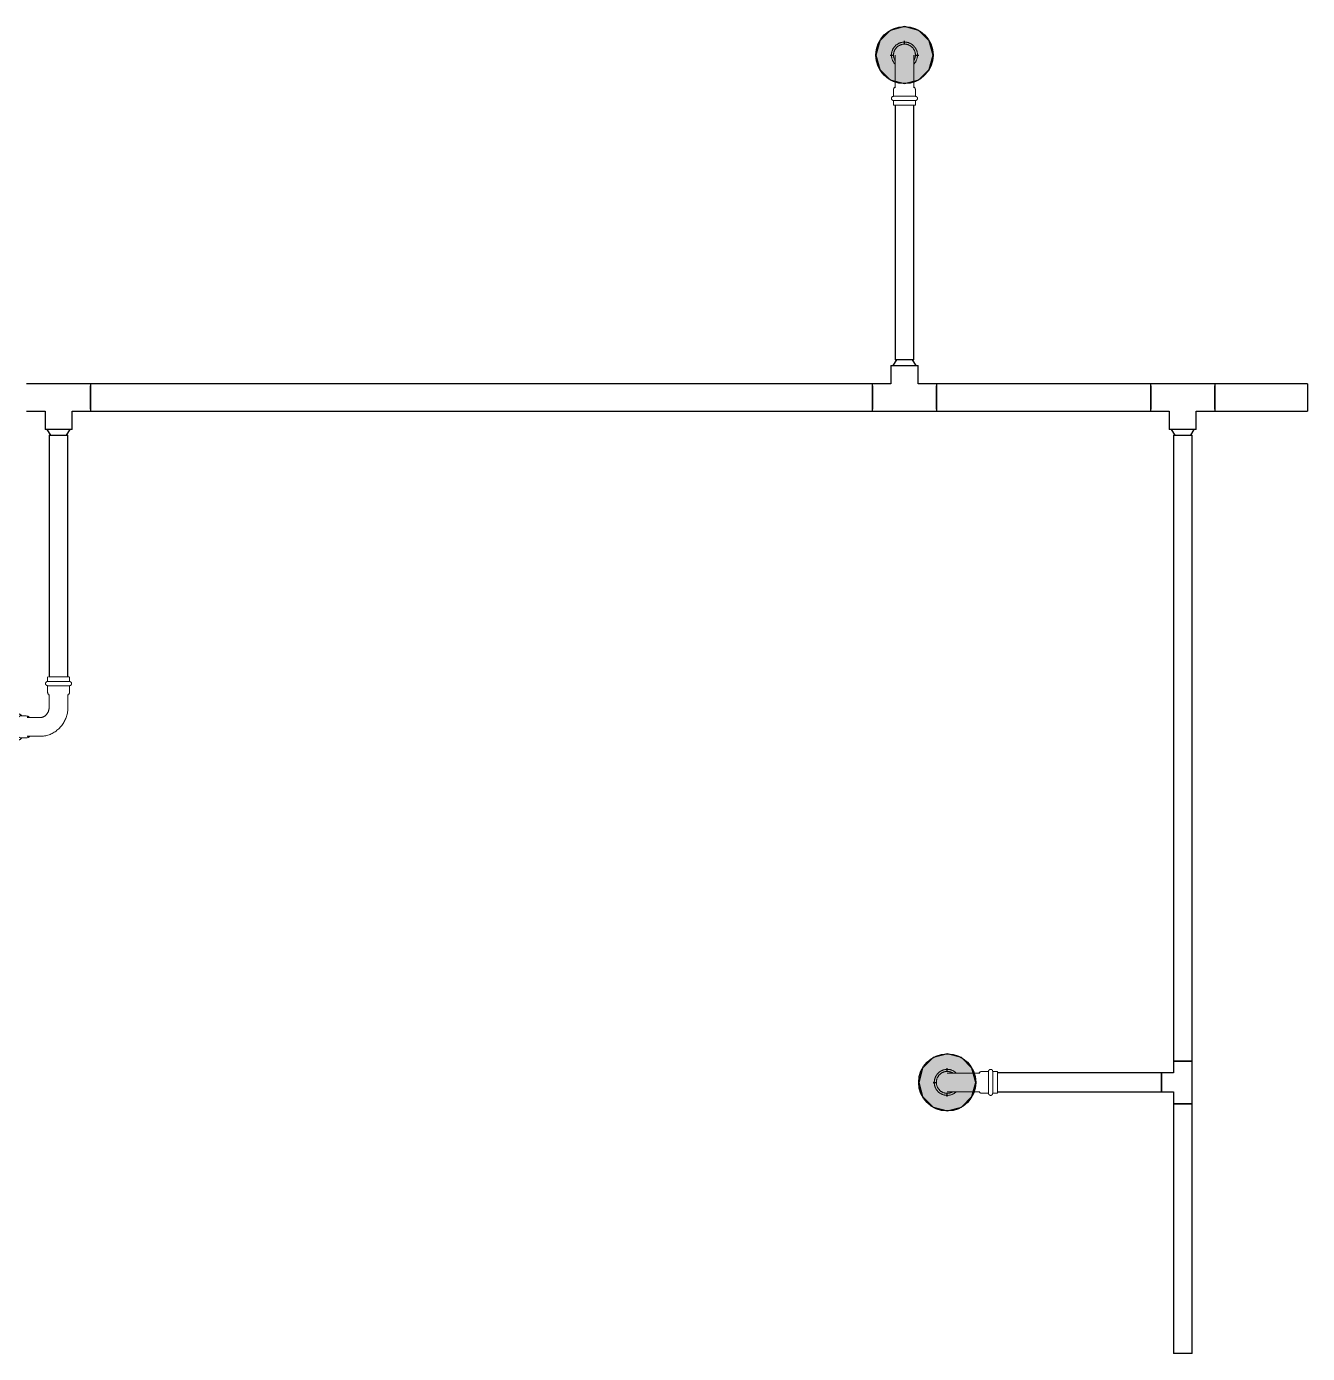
# Model space of a CAD drawing. Header units: inches. Extents: x -3327 to -1, y 8 to 1328.
# Drawn here: x -128.8 to -39, y 172.9 to 265.9 of the extents above; entities that cross this region are included whole.
import ezdxf

# ---------------------------------------------------------------- set-up
doc = ezdxf.new("R2010")
doc.units = ezdxf.units.IN
doc.header["$MEASUREMENT"] = 0
doc.layers.add('P-PIPE', color=3, linetype='Continuous', lineweight=9)
doc.layers.add('X - REF - FP', color=7, linetype='Continuous', true_color=0xb90000)

# ---------------------------------------------------------------- blocks, each defined once
blk = doc.blocks.new('Victaulic-VicPress316-Elbow 90-45deg Style P568_P571 - Standard-V2-SECOND LEVEL')
at = {"layer": 'P-PIPE'}
for p, q in [((-3203.704, 731.097), (-3203.704, 730.203)), ((-3202.389, 730.206), (-3202.389, 731.097)), ((-3203.813, 730.051), (-3203.813, 729.6)), ((-3203.046, 729.6), (-3203.813, 729.6)), ((-3203.813, 729.309), (-3203.813, 728.97)), ((-3203.046, 729.309), (-3203.813, 729.309)), ((-3202.28, 729.6), (-3203.046, 729.6)), ((-3202.28, 729.309), (-3203.046, 729.309)), ((-3202.28, 729.6), (-3202.28, 730.051)), ((-3202.28, 728.97), (-3202.28, 729.309)), ((-3203.813, 728.97), (-3203.046, 728.97)), ((-3203.046, 728.97), (-3202.28, 728.97))]:
    blk.add_line(p, q, dxfattribs=at)
at = {"layer": 'P-PIPE', "flags": 128}
for points in [[(-3203.046, 733.402), (-3203.083, 733.401), (-3203.119, 733.399), (-3203.155, 733.395), (-3203.191, 733.39), (-3203.227, 733.384), (-3203.263, 733.376), (-3203.298, 733.366), (-3203.333, 733.356), (-3203.367, 733.344), (-3203.401, 733.33), (-3203.434, 733.315), (-3203.467, 733.299), (-3203.499, 733.281), (-3203.53, 733.263), (-3203.561, 733.243), (-3203.591, 733.222), (-3203.619, 733.199), (-3203.647, 733.176), (-3203.674, 733.151), (-3203.7, 733.125), (-3203.725, 733.099), (-3203.749, 733.071), (-3203.772, 733.043), (-3203.793, 733.013), (-3203.813, 732.983), (-3203.833, 732.952), (-3203.85, 732.92), (-3203.867, 732.887), (-3203.882, 732.854), (-3203.896, 732.82), (-3203.909, 732.786), (-3203.92, 732.751), (-3203.93, 732.716), (-3203.938, 732.681), (-3203.945, 732.645), (-3203.95, 732.609), (-3203.954, 732.573), (-3203.957, 732.536), (-3203.958, 732.5), (-3203.958, 732.463), (-3203.956, 732.427), (-3203.953, 732.391), (-3203.948, 732.354), (-3203.942, 732.318), (-3203.934, 732.283), (-3203.925, 732.247), (-3203.915, 732.212), (-3203.903, 732.178), (-3203.89, 732.144), (-3203.875, 732.11), (-3203.859, 732.078), (-3203.842, 732.045), (-3203.824, 732.014), (-3203.804, 731.983), (-3203.783, 731.953), (-3203.761, 731.924), (-3203.738, 731.896), (-3203.714, 731.869)], [(-3203.046, 733.257), (-3203.077, 733.256), (-3203.107, 733.254), (-3203.138, 733.251), (-3203.168, 733.247), (-3203.198, 733.241), (-3203.228, 733.235), (-3203.258, 733.227), (-3203.287, 733.218), (-3203.316, 733.207), (-3203.345, 733.196), (-3203.373, 733.183), (-3203.4, 733.17), (-3203.427, 733.155), (-3203.453, 733.139), (-3203.479, 733.123), (-3203.504, 733.105), (-3203.528, 733.086), (-3203.551, 733.066), (-3203.574, 733.046), (-3203.596, 733.024), (-3203.617, 733.002), (-3203.637, 732.978), (-3203.656, 732.954), (-3203.674, 732.93), (-3203.691, 732.904), (-3203.707, 732.878), (-3203.722, 732.851), (-3203.736, 732.824), (-3203.749, 732.796), (-3203.76, 732.768), (-3203.771, 732.739), (-3203.78, 732.71), (-3203.789, 732.68), (-3203.796, 732.65), (-3203.801, 732.62), (-3203.806, 732.59), (-3203.809, 732.559), (-3203.812, 732.529), (-3203.812, 732.498), (-3203.812, 732.468), (-3203.811, 732.437), (-3203.808, 732.406), (-3203.804, 732.376), (-3203.799, 732.346), (-3203.792, 732.316), (-3203.785, 732.286), (-3203.776, 732.257), (-3203.766, 732.228), (-3203.755, 732.199), (-3203.743, 732.171), (-3203.73, 732.143), (-3203.715, 732.116), (-3203.704, 732.096)], [(-3202.389, 731.858), (-3202.367, 731.881), (-3202.343, 731.909), (-3202.32, 731.937), (-3202.299, 731.967), (-3202.279, 731.997), (-3202.26, 732.028), (-3202.242, 732.06), (-3202.225, 732.093), (-3202.21, 732.126), (-3202.196, 732.16), (-3202.183, 732.194), (-3202.172, 732.229), (-3202.163, 732.264), (-3202.154, 732.299), (-3202.147, 732.335), (-3202.142, 732.371), (-3202.138, 732.407), (-3202.135, 732.444), (-3202.134, 732.48), (-3202.134, 732.517), (-3202.136, 732.553), (-3202.139, 732.589), (-3202.144, 732.626), (-3202.15, 732.662), (-3202.158, 732.697), (-3202.167, 732.733), (-3202.177, 732.768), (-3202.189, 732.802), (-3202.202, 732.836), (-3202.217, 732.87), (-3202.233, 732.902), (-3202.25, 732.935), (-3202.268, 732.966), (-3202.288, 732.997), (-3202.309, 733.027), (-3202.331, 733.056), (-3202.354, 733.084), (-3202.378, 733.111), (-3202.404, 733.137), (-3202.43, 733.163), (-3202.457, 733.187), (-3202.486, 733.21), (-3202.515, 733.231), (-3202.545, 733.252), (-3202.576, 733.271), (-3202.608, 733.29), (-3202.64, 733.307), (-3202.673, 733.322), (-3202.706, 733.336), (-3202.741, 733.349), (-3202.775, 733.361), (-3202.81, 733.371), (-3202.846, 733.38), (-3202.881, 733.387), (-3202.917, 733.393), (-3202.954, 733.397), (-3202.99, 733.4), (-3203.026, 733.402), (-3203.046, 733.402)], [(-3202.385, 732.102), (-3202.37, 732.129), (-3202.356, 732.156), (-3202.343, 732.184), (-3202.332, 732.212), (-3202.321, 732.241), (-3202.312, 732.27), (-3202.304, 732.3), (-3202.297, 732.33), (-3202.291, 732.36), (-3202.286, 732.39), (-3202.283, 732.421), (-3202.281, 732.451), (-3202.28, 732.482), (-3202.28, 732.512), (-3202.281, 732.543), (-3202.284, 732.574), (-3202.288, 732.604), (-3202.293, 732.634), (-3202.3, 732.664), (-3202.307, 732.694), (-3202.316, 732.723), (-3202.326, 732.752), (-3202.337, 732.781), (-3202.349, 732.809), (-3202.362, 732.837), (-3202.377, 732.864), (-3202.392, 732.89), (-3202.409, 732.916), (-3202.426, 732.941), (-3202.445, 732.966), (-3202.464, 732.989), (-3202.485, 733.012), (-3202.506, 733.034), (-3202.528, 733.055), (-3202.551, 733.075), (-3202.575, 733.095), (-3202.6, 733.113), (-3202.625, 733.13), (-3202.651, 733.147), (-3202.677, 733.162), (-3202.705, 733.176), (-3202.732, 733.189), (-3202.761, 733.201), (-3202.789, 733.212), (-3202.818, 733.222), (-3202.848, 733.23), (-3202.878, 733.238), (-3202.908, 733.244), (-3202.938, 733.249), (-3202.968, 733.253), (-3202.999, 733.255), (-3203.029, 733.256), (-3203.046, 733.257)], [(-3203.704, 732.49), (-3203.704, 732.489), (-3203.704, 732.486), (-3203.704, 732.48), (-3203.704, 732.472), (-3203.704, 732.462), (-3203.704, 732.45), (-3203.704, 732.436), (-3203.704, 732.419), (-3203.704, 732.401), (-3203.704, 732.38), (-3203.704, 732.357), (-3203.704, 732.333), (-3203.704, 732.306), (-3203.704, 732.277), (-3203.704, 732.247), (-3203.704, 732.214), (-3203.704, 732.18), (-3203.704, 732.144), (-3203.704, 732.107), (-3203.704, 732.068), (-3203.704, 732.027), (-3203.704, 731.985), (-3203.704, 731.941), (-3203.704, 731.896), (-3203.704, 731.85), (-3203.704, 731.802), (-3203.704, 731.754), (-3203.704, 731.704), (-3203.704, 731.653), (-3203.704, 731.602), (-3203.704, 731.549), (-3203.704, 731.496), (-3203.704, 731.443), (-3203.704, 731.388), (-3203.704, 731.334), (-3203.704, 731.279), (-3203.704, 731.223), (-3203.704, 731.168), (-3203.704, 731.112), (-3203.704, 731.097)], [(-3202.389, 731.097), (-3202.389, 731.153), (-3202.389, 731.208), (-3202.389, 731.264), (-3202.389, 731.319), (-3202.389, 731.374), (-3202.389, 731.428), (-3202.389, 731.482), (-3202.389, 731.535), (-3202.389, 731.588), (-3202.389, 731.639), (-3202.389, 731.69), (-3202.389, 731.74), (-3202.389, 731.789), (-3202.389, 731.837), (-3202.389, 731.884), (-3202.389, 731.929), (-3202.389, 731.973), (-3202.389, 732.016), (-3202.389, 732.057), (-3202.389, 732.096), (-3202.389, 732.134), (-3202.389, 732.171), (-3202.389, 732.205), (-3202.389, 732.238), (-3202.389, 732.269), (-3202.389, 732.298), (-3202.389, 732.326), (-3202.389, 732.351), (-3202.389, 732.374), (-3202.389, 732.395), (-3202.389, 732.414), (-3202.389, 732.432), (-3202.389, 732.446), (-3202.389, 732.459), (-3202.389, 732.47), (-3202.389, 732.478), (-3202.389, 732.484), (-3202.389, 732.488), (-3202.389, 732.49), (-3202.389, 732.49)], [(-3203.813, 730.051), (-3203.812, 730.062), (-3203.812, 730.073), (-3203.811, 730.084), (-3203.809, 730.094), (-3203.807, 730.105), (-3203.805, 730.116), (-3203.802, 730.126), (-3203.799, 730.137), (-3203.795, 730.147), (-3203.791, 730.157), (-3203.787, 730.167), (-3203.782, 730.177), (-3203.777, 730.186), (-3203.771, 730.196), (-3203.765, 730.205), (-3203.759, 730.214), (-3203.752, 730.222), (-3203.745, 730.231), (-3203.738, 730.239), (-3203.73, 730.246), (-3203.722, 730.254), (-3203.714, 730.261), (-3203.705, 730.268), (-3203.704, 730.269)], [(-3202.389, 730.269), (-3202.38, 730.262), (-3202.372, 730.255), (-3202.364, 730.248), (-3202.356, 730.24), (-3202.348, 730.232), (-3202.341, 730.224), (-3202.335, 730.215), (-3202.328, 730.207), (-3202.322, 730.197), (-3202.317, 730.188), (-3202.311, 730.179), (-3202.306, 730.169), (-3202.302, 730.159), (-3202.298, 730.149), (-3202.294, 730.139), (-3202.291, 730.128), (-3202.288, 730.118), (-3202.285, 730.107), (-3202.283, 730.096), (-3202.282, 730.086), (-3202.281, 730.075), (-3202.28, 730.064), (-3202.28, 730.053), (-3202.28, 730.051)], [(-3203.813, 729.309), (-3203.818, 729.309), (-3203.824, 729.309), (-3203.83, 729.31), (-3203.836, 729.31), (-3203.841, 729.311), (-3203.847, 729.313), (-3203.853, 729.314), (-3203.858, 729.316), (-3203.864, 729.318), (-3203.869, 729.32), (-3203.875, 729.322), (-3203.88, 729.325), (-3203.885, 729.328), (-3203.89, 729.331), (-3203.895, 729.334), (-3203.899, 729.337), (-3203.904, 729.341), (-3203.908, 729.345), (-3203.913, 729.349), (-3203.917, 729.353), (-3203.921, 729.357), (-3203.925, 729.361), (-3203.928, 729.366), (-3203.932, 729.371), (-3203.935, 729.375), (-3203.938, 729.38), (-3203.941, 729.385), (-3203.944, 729.391), (-3203.946, 729.396), (-3203.948, 729.401), (-3203.95, 729.407), (-3203.952, 729.412), (-3203.953, 729.418), (-3203.955, 729.424), (-3203.956, 729.429), (-3203.957, 729.435), (-3203.957, 729.441), (-3203.958, 729.447), (-3203.958, 729.452), (-3203.958, 729.458), (-3203.958, 729.464), (-3203.957, 729.47), (-3203.956, 729.476), (-3203.955, 729.481), (-3203.954, 729.487), (-3203.953, 729.493), (-3203.951, 729.498), (-3203.949, 729.504), (-3203.947, 729.509), (-3203.945, 729.515), (-3203.942, 729.52), (-3203.94, 729.525), (-3203.937, 729.53), (-3203.934, 729.535), (-3203.93, 729.54), (-3203.927, 729.544), (-3203.923, 729.549), (-3203.919, 729.553), (-3203.915, 729.557), (-3203.911, 729.561), (-3203.906, 729.565), (-3203.902, 729.569), (-3203.897, 729.572), (-3203.892, 729.576), (-3203.888, 729.579), (-3203.882, 729.582), (-3203.877, 729.584), (-3203.872, 729.587), (-3203.867, 729.589), (-3203.861, 729.591), (-3203.856, 729.593), (-3203.85, 729.595), (-3203.845, 729.596), (-3203.839, 729.597), (-3203.833, 729.598), (-3203.827, 729.599), (-3203.821, 729.599), (-3203.816, 729.599), (-3203.813, 729.6)], [(-3203.046, 729.6), (-3203.077, 729.6), (-3203.107, 729.6), (-3203.138, 729.6), (-3203.168, 729.6), (-3203.198, 729.6), (-3203.228, 729.6), (-3203.258, 729.6), (-3203.287, 729.6), (-3203.316, 729.6), (-3203.345, 729.6), (-3203.373, 729.6), (-3203.4, 729.6), (-3203.427, 729.6), (-3203.453, 729.6), (-3203.479, 729.6), (-3203.504, 729.6), (-3203.528, 729.6), (-3203.551, 729.6), (-3203.574, 729.6), (-3203.596, 729.6), (-3203.617, 729.6), (-3203.637, 729.6), (-3203.656, 729.6), (-3203.674, 729.6), (-3203.691, 729.6), (-3203.707, 729.6), (-3203.722, 729.6), (-3203.736, 729.6), (-3203.749, 729.6), (-3203.76, 729.6), (-3203.771, 729.6), (-3203.78, 729.6), (-3203.789, 729.6), (-3203.796, 729.6), (-3203.801, 729.6), (-3203.806, 729.6), (-3203.809, 729.6), (-3203.812, 729.6), (-3203.812, 729.6), (-3203.813, 729.6)], [(-3203.813, 729.6), (-3203.812, 729.6), (-3203.81, 729.6), (-3203.807, 729.6), (-3203.803, 729.6), (-3203.797, 729.6), (-3203.791, 729.6), (-3203.783, 729.6), (-3203.774, 729.6)], [(-3203.771, 729.309), (-3203.78, 729.309), (-3203.789, 729.309), (-3203.796, 729.309), (-3203.801, 729.309), (-3203.806, 729.309), (-3203.809, 729.309), (-3203.812, 729.309), (-3203.812, 729.309), (-3203.813, 729.309)], [(-3203.813, 729.309), (-3203.812, 729.309), (-3203.81, 729.309), (-3203.807, 729.309), (-3203.803, 729.309), (-3203.797, 729.309), (-3203.791, 729.309), (-3203.783, 729.309), (-3203.774, 729.309), (-3203.763, 729.309), (-3203.752, 729.309), (-3203.74, 729.309), (-3203.726, 729.309), (-3203.711, 729.309), (-3203.695, 729.309), (-3203.679, 729.309), (-3203.661, 729.309), (-3203.642, 729.309), (-3203.622, 729.309), (-3203.602, 729.309), (-3203.58, 729.309), (-3203.558, 729.309), (-3203.534, 729.309), (-3203.51, 729.309), (-3203.486, 729.309), (-3203.46, 729.309), (-3203.434, 729.309), (-3203.407, 729.309), (-3203.38, 729.309), (-3203.352, 729.309), (-3203.324, 729.309), (-3203.295, 729.309), (-3203.266, 729.309), (-3203.236, 729.309), (-3203.206, 729.309), (-3203.176, 729.309), (-3203.146, 729.309), (-3203.116, 729.309), (-3203.085, 729.309), (-3203.054, 729.309), (-3203.046, 729.309)], [(-3202.28, 729.6), (-3202.28, 729.6), (-3202.282, 729.6), (-3202.285, 729.6), (-3202.289, 729.6), (-3202.295, 729.6), (-3202.302, 729.6), (-3202.309, 729.6), (-3202.318, 729.6), (-3202.329, 729.6), (-3202.34, 729.6), (-3202.353, 729.6), (-3202.366, 729.6), (-3202.381, 729.6), (-3202.397, 729.6), (-3202.413, 729.6), (-3202.431, 729.6), (-3202.45, 729.6), (-3202.47, 729.6), (-3202.49, 729.6), (-3202.512, 729.6), (-3202.534, 729.6), (-3202.558, 729.6), (-3202.582, 729.6), (-3202.606, 729.6), (-3202.632, 729.6), (-3202.658, 729.6), (-3202.685, 729.6), (-3202.712, 729.6), (-3202.74, 729.6), (-3202.768, 729.6), (-3202.797, 729.6), (-3202.826, 729.6), (-3202.856, 729.6), (-3202.886, 729.6), (-3202.916, 729.6), (-3202.946, 729.6), (-3202.977, 729.6), (-3203.007, 729.6), (-3203.038, 729.6), (-3203.046, 729.6)], [(-3203.046, 729.309), (-3203.015, 729.309), (-3202.985, 729.309), (-3202.954, 729.309), (-3202.924, 729.309), (-3202.894, 729.309), (-3202.864, 729.309), (-3202.834, 729.309), (-3202.805, 729.309), (-3202.776, 729.309), (-3202.748, 729.309), (-3202.72, 729.309), (-3202.692, 729.309), (-3202.665, 729.309), (-3202.639, 729.309), (-3202.613, 729.309), (-3202.588, 729.309), (-3202.564, 729.309), (-3202.541, 729.309), (-3202.518, 729.309), (-3202.496, 729.309), (-3202.475, 729.309), (-3202.455, 729.309), (-3202.436, 729.309), (-3202.418, 729.309), (-3202.401, 729.309), (-3202.385, 729.309), (-3202.37, 729.309), (-3202.356, 729.309), (-3202.343, 729.309), (-3202.332, 729.309), (-3202.321, 729.309), (-3202.312, 729.309), (-3202.304, 729.309), (-3202.297, 729.309), (-3202.291, 729.309), (-3202.286, 729.309), (-3202.283, 729.309), (-3202.281, 729.309), (-3202.28, 729.309), (-3202.28, 729.309)], [(-3202.321, 729.6), (-3202.312, 729.6), (-3202.304, 729.6), (-3202.297, 729.6), (-3202.291, 729.6), (-3202.286, 729.6), (-3202.283, 729.6), (-3202.281, 729.6), (-3202.28, 729.6), (-3202.28, 729.6)], [(-3202.28, 729.309), (-3202.28, 729.309), (-3202.282, 729.309), (-3202.285, 729.309), (-3202.289, 729.309), (-3202.295, 729.309), (-3202.302, 729.309), (-3202.309, 729.309), (-3202.318, 729.309)], [(-3202.28, 729.6), (-3202.274, 729.599), (-3202.268, 729.599), (-3202.262, 729.598), (-3202.256, 729.598), (-3202.251, 729.597), (-3202.245, 729.595), (-3202.239, 729.594), (-3202.234, 729.592), (-3202.228, 729.59), (-3202.223, 729.588), (-3202.218, 729.586), (-3202.212, 729.583), (-3202.207, 729.58), (-3202.202, 729.577), (-3202.197, 729.574), (-3202.193, 729.571), (-3202.188, 729.567), (-3202.184, 729.563), (-3202.179, 729.559), (-3202.175, 729.555), (-3202.171, 729.551), (-3202.167, 729.547), (-3202.164, 729.542), (-3202.16, 729.537), (-3202.157, 729.533), (-3202.154, 729.528), (-3202.151, 729.523), (-3202.149, 729.517), (-3202.146, 729.512), (-3202.144, 729.507), (-3202.142, 729.501), (-3202.14, 729.496), (-3202.139, 729.49), (-3202.137, 729.484), (-3202.136, 729.479), (-3202.135, 729.473), (-3202.135, 729.467), (-3202.134, 729.461), (-3202.134, 729.456), (-3202.134, 729.45), (-3202.134, 729.444), (-3202.135, 729.438), (-3202.136, 729.432), (-3202.137, 729.427), (-3202.138, 729.421), (-3202.139, 729.415), (-3202.141, 729.41), (-3202.143, 729.404), (-3202.145, 729.399), (-3202.147, 729.393), (-3202.15, 729.388), (-3202.152, 729.383), (-3202.155, 729.378), (-3202.159, 729.373), (-3202.162, 729.368), (-3202.165, 729.364), (-3202.169, 729.359), (-3202.173, 729.355), (-3202.177, 729.351), (-3202.181, 729.347), (-3202.186, 729.343), (-3202.19, 729.339), (-3202.195, 729.336), (-3202.2, 729.332), (-3202.205, 729.329), (-3202.21, 729.326), (-3202.215, 729.324), (-3202.22, 729.321), (-3202.225, 729.319), (-3202.231, 729.317), (-3202.236, 729.315), (-3202.242, 729.313), (-3202.248, 729.312), (-3202.253, 729.311), (-3202.259, 729.31), (-3202.265, 729.309), (-3202.271, 729.309), (-3202.276, 729.309), (-3202.28, 729.309)]]:
    blk.add_lwpolyline(points, dxfattribs=at)
blk = doc.blocks.new('Victaulic-VicPress316-Elbow 90-45deg Style P568_P571 - Standard-V35-SECOND LEVEL')
at = {"layer": 'P-PIPE'}
for p, q in [((-127.287, 220.362), (-127.287, 220.023)), ((-127.287, 219.732), (-127.287, 219.281)), ((-125.807, 220.362), (-127.234, 220.362)), ((-127.234, 220.023), (-125.807, 220.023)), ((-127.232, 219.732), (-127.234, 219.732)), ((-127.234, 219.732), (-125.807, 219.732)), ((-125.799, 220.362), (-125.807, 220.362)), ((-125.807, 220.023), (-125.799, 220.023)), ((-125.807, 219.732), (-125.799, 219.732)), ((-125.754, 220.023), (-125.754, 220.362)), ((-125.754, 219.281), (-125.754, 219.732)), ((-127.178, 219.112), (-127.178, 218.235)), ((-125.863, 218.235), (-125.863, 219.121)), ((-129.584, 217.608), (-129.796, 217.608)), ((-128.79, 217.608), (-129.21, 217.608)), ((-127.817, 217.499), (-128.688, 217.499)), ((-129.796, 216.075), (-129.567, 216.075)), ((-129.21, 216.075), (-128.79, 216.075)), ((-128.688, 216.184), (-127.817, 216.184))]:
    blk.add_line(p, q, dxfattribs=at)
at = {"layer": 'P-PIPE', "flags": 128}
for points in [[(-127.287, 219.732), (-127.293, 219.732), (-127.299, 219.733), (-127.304, 219.733), (-127.31, 219.734), (-127.316, 219.735), (-127.322, 219.736), (-127.327, 219.738), (-127.333, 219.739), (-127.338, 219.741), (-127.344, 219.744), (-127.349, 219.746), (-127.354, 219.749), (-127.359, 219.751), (-127.364, 219.754), (-127.369, 219.758), (-127.374, 219.761), (-127.379, 219.764), (-127.383, 219.768), (-127.387, 219.772), (-127.391, 219.776), (-127.395, 219.78), (-127.399, 219.785), (-127.403, 219.789), (-127.406, 219.794), (-127.409, 219.799), (-127.413, 219.804), (-127.415, 219.809), (-127.418, 219.814), (-127.42, 219.819), (-127.423, 219.825), (-127.425, 219.83), (-127.426, 219.836), (-127.428, 219.841), (-127.429, 219.847), (-127.43, 219.853), (-127.431, 219.859), (-127.432, 219.864), (-127.432, 219.87), (-127.433, 219.876), (-127.432, 219.882), (-127.432, 219.888), (-127.432, 219.893), (-127.431, 219.899), (-127.43, 219.905), (-127.429, 219.911), (-127.427, 219.916), (-127.426, 219.922), (-127.424, 219.927), (-127.422, 219.933), (-127.419, 219.938), (-127.417, 219.943), (-127.414, 219.949), (-127.411, 219.954), (-127.408, 219.958), (-127.405, 219.963), (-127.401, 219.968), (-127.397, 219.972), (-127.394, 219.977), (-127.39, 219.981), (-127.385, 219.985), (-127.381, 219.989), (-127.376, 219.992), (-127.372, 219.996), (-127.367, 219.999), (-127.362, 220.002), (-127.357, 220.005), (-127.352, 220.008), (-127.347, 220.01), (-127.341, 220.013), (-127.336, 220.015), (-127.33, 220.017), (-127.325, 220.018), (-127.319, 220.02), (-127.313, 220.021), (-127.308, 220.022), (-127.302, 220.022), (-127.296, 220.023), (-127.29, 220.023), (-127.287, 220.023)], [(-125.807, 220.023), (-125.819, 220.023), (-125.832, 220.023), (-125.846, 220.023), (-125.861, 220.023), (-125.877, 220.023), (-125.895, 220.023), (-125.913, 220.023), (-125.932, 220.023), (-125.952, 220.023), (-125.973, 220.023), (-125.995, 220.023), (-126.018, 220.023), (-126.041, 220.023), (-126.065, 220.023), (-126.091, 220.023), (-126.116, 220.023), (-126.143, 220.023), (-126.17, 220.023), (-126.197, 220.023), (-126.225, 220.023), (-126.254, 220.023), (-126.283, 220.023), (-126.312, 220.023), (-126.342, 220.023), (-126.372, 220.023), (-126.402, 220.023), (-126.432, 220.023), (-126.463, 220.023), (-126.493, 220.023), (-126.524, 220.023), (-126.555, 220.023), (-126.585, 220.023), (-126.616, 220.023), (-126.646, 220.023), (-126.676, 220.023), (-126.706, 220.023), (-126.736, 220.023), (-126.765, 220.023), (-126.794, 220.023), (-126.822, 220.023), (-126.85, 220.023), (-126.877, 220.023), (-126.904, 220.023), (-126.931, 220.023), (-126.956, 220.023), (-126.981, 220.023), (-127.005, 220.023), (-127.028, 220.023), (-127.051, 220.023), (-127.073, 220.023), (-127.094, 220.023), (-127.113, 220.023), (-127.132, 220.023), (-127.15, 220.023), (-127.167, 220.023), (-127.183, 220.023), (-127.198, 220.023), (-127.212, 220.023), (-127.225, 220.023), (-127.236, 220.023), (-127.247, 220.023), (-127.256, 220.023), (-127.264, 220.023), (-127.271, 220.023), (-127.276, 220.023), (-127.281, 220.023), (-127.284, 220.023), (-127.286, 220.023), (-127.287, 220.023)], [(-127.287, 220.023), (-127.286, 220.023), (-127.285, 220.023), (-127.282, 220.023), (-127.277, 220.023), (-127.272, 220.023), (-127.265, 220.023), (-127.257, 220.023), (-127.248, 220.023), (-127.238, 220.023), (-127.234, 220.023)], [(-127.234, 219.732), (-127.244, 219.732), (-127.254, 219.732), (-127.262, 219.732), (-127.269, 219.732), (-127.275, 219.732), (-127.28, 219.732), (-127.284, 219.732), (-127.286, 219.732), (-127.287, 219.732), (-127.287, 219.732)], [(-127.287, 219.732), (-127.286, 219.732), (-127.285, 219.732), (-127.282, 219.732), (-127.277, 219.732), (-127.272, 219.732), (-127.265, 219.732), (-127.257, 219.732), (-127.248, 219.732), (-127.238, 219.732), (-127.227, 219.732), (-127.214, 219.732), (-127.2, 219.732), (-127.186, 219.732), (-127.17, 219.732), (-127.153, 219.732), (-127.135, 219.732), (-127.117, 219.732), (-127.097, 219.732), (-127.076, 219.732), (-127.055, 219.732), (-127.032, 219.732), (-127.009, 219.732), (-126.985, 219.732), (-126.96, 219.732), (-126.935, 219.732), (-126.909, 219.732), (-126.882, 219.732), (-126.854, 219.732), (-126.827, 219.732), (-126.798, 219.732), (-126.77, 219.732), (-126.74, 219.732), (-126.711, 219.732), (-126.681, 219.732), (-126.651, 219.732), (-126.621, 219.732), (-126.59, 219.732), (-126.559, 219.732), (-126.529, 219.732), (-126.498, 219.732), (-126.468, 219.732), (-126.437, 219.732), (-126.407, 219.732), (-126.376, 219.732), (-126.346, 219.732), (-126.317, 219.732), (-126.287, 219.732), (-126.258, 219.732), (-126.23, 219.732), (-126.202, 219.732), (-126.174, 219.732), (-126.147, 219.732), (-126.12, 219.732), (-126.095, 219.732), (-126.069, 219.732), (-126.045, 219.732), (-126.021, 219.732), (-125.999, 219.732), (-125.976, 219.732), (-125.955, 219.732), (-125.935, 219.732), (-125.916, 219.732), (-125.897, 219.732), (-125.88, 219.732), (-125.864, 219.732), (-125.848, 219.732), (-125.834, 219.732), (-125.821, 219.732), (-125.809, 219.732), (-125.807, 219.732)], [(-125.754, 220.023), (-125.755, 220.023), (-125.757, 220.023), (-125.76, 220.023), (-125.764, 220.023), (-125.769, 220.023), (-125.776, 220.023), (-125.784, 220.023), (-125.793, 220.023), (-125.803, 220.023), (-125.807, 220.023)], [(-125.807, 219.732), (-125.797, 219.732), (-125.787, 219.732), (-125.779, 219.732), (-125.772, 219.732), (-125.766, 219.732), (-125.761, 219.732), (-125.758, 219.732), (-125.755, 219.732), (-125.754, 219.732), (-125.754, 219.732)], [(-125.805, 220.023), (-125.795, 220.023), (-125.785, 220.023), (-125.777, 220.023), (-125.77, 220.023), (-125.765, 220.023), (-125.76, 220.023), (-125.757, 220.023), (-125.755, 220.023), (-125.754, 220.023)], [(-125.754, 219.732), (-125.755, 219.732), (-125.757, 219.732), (-125.76, 219.732), (-125.764, 219.732), (-125.769, 219.732), (-125.776, 219.732), (-125.784, 219.732), (-125.793, 219.732), (-125.803, 219.732)], [(-125.754, 220.023), (-125.748, 220.023), (-125.742, 220.023), (-125.737, 220.022), (-125.731, 220.021), (-125.725, 220.02), (-125.719, 220.019), (-125.714, 220.017), (-125.708, 220.016), (-125.703, 220.014), (-125.697, 220.012), (-125.692, 220.009), (-125.687, 220.007), (-125.682, 220.004), (-125.677, 220.001), (-125.672, 219.998), (-125.667, 219.994), (-125.663, 219.991), (-125.658, 219.987), (-125.654, 219.983), (-125.65, 219.979), (-125.646, 219.975), (-125.642, 219.97), (-125.638, 219.966), (-125.635, 219.961), (-125.632, 219.956), (-125.629, 219.951), (-125.626, 219.946), (-125.623, 219.941), (-125.621, 219.936), (-125.618, 219.93), (-125.616, 219.925), (-125.615, 219.919), (-125.613, 219.914), (-125.612, 219.908), (-125.611, 219.902), (-125.61, 219.897), (-125.609, 219.891), (-125.609, 219.885), (-125.609, 219.879), (-125.609, 219.873), (-125.609, 219.868), (-125.609, 219.862), (-125.61, 219.856), (-125.611, 219.85), (-125.612, 219.845), (-125.614, 219.839), (-125.615, 219.833), (-125.617, 219.828), (-125.619, 219.822), (-125.622, 219.817), (-125.624, 219.812), (-125.627, 219.807), (-125.63, 219.802), (-125.633, 219.797), (-125.636, 219.792), (-125.64, 219.787), (-125.644, 219.783), (-125.648, 219.778), (-125.652, 219.774), (-125.656, 219.77), (-125.66, 219.766), (-125.665, 219.763), (-125.669, 219.759), (-125.674, 219.756), (-125.679, 219.753), (-125.684, 219.75), (-125.689, 219.747), (-125.695, 219.745), (-125.7, 219.743), (-125.705, 219.74), (-125.711, 219.739), (-125.716, 219.737), (-125.722, 219.736), (-125.728, 219.734), (-125.734, 219.734), (-125.739, 219.733), (-125.745, 219.732), (-125.751, 219.732), (-125.754, 219.732)], [(-127.178, 219.063), (-127.187, 219.069), (-127.195, 219.076), (-127.203, 219.084), (-127.211, 219.091), (-127.218, 219.099), (-127.225, 219.108), (-127.232, 219.116), (-127.238, 219.125), (-127.244, 219.134), (-127.25, 219.143), (-127.255, 219.153), (-127.26, 219.163), (-127.265, 219.173), (-127.269, 219.183), (-127.273, 219.193), (-127.276, 219.203), (-127.279, 219.214), (-127.281, 219.225), (-127.283, 219.235), (-127.285, 219.246), (-127.286, 219.257), (-127.287, 219.268), (-127.287, 219.279), (-127.287, 219.281)], [(-125.754, 219.281), (-125.754, 219.27), (-125.755, 219.259), (-125.756, 219.248), (-125.758, 219.237), (-125.759, 219.226), (-125.762, 219.216), (-125.765, 219.205), (-125.768, 219.195), (-125.772, 219.185), (-125.776, 219.174), (-125.78, 219.165), (-125.785, 219.155), (-125.79, 219.145), (-125.796, 219.136), (-125.802, 219.127), (-125.808, 219.118), (-125.815, 219.109), (-125.822, 219.101), (-125.829, 219.093), (-125.837, 219.085), (-125.845, 219.078), (-125.853, 219.071), (-125.861, 219.064), (-125.863, 219.063)], [(-129.345, 217.754), (-129.372, 217.752), (-129.399, 217.748), (-129.424, 217.741), (-129.449, 217.731), (-129.472, 217.72), (-129.493, 217.707), (-129.513, 217.693), (-129.531, 217.677), (-129.549, 217.66), (-129.565, 217.643), (-129.58, 217.624), (-129.594, 217.605), (-129.607, 217.585), (-129.62, 217.564), (-129.632, 217.543), (-129.644, 217.521), (-129.655, 217.498), (-129.665, 217.474), (-129.675, 217.45), (-129.684, 217.424), (-129.693, 217.399), (-129.701, 217.372), (-129.709, 217.345), (-129.716, 217.317), (-129.723, 217.289), (-129.73, 217.26), (-129.736, 217.231), (-129.741, 217.201), (-129.747, 217.171), (-129.751, 217.14), (-129.755, 217.109), (-129.759, 217.077), (-129.762, 217.045), (-129.765, 217.013), (-129.767, 216.981), (-129.769, 216.949), (-129.771, 216.916), (-129.771, 216.883), (-129.772, 216.85), (-129.772, 216.818), (-129.771, 216.785), (-129.77, 216.752), (-129.768, 216.72), (-129.766, 216.687), (-129.764, 216.655), (-129.761, 216.623), (-129.757, 216.591), (-129.754, 216.56), (-129.749, 216.529), (-129.744, 216.499), (-129.739, 216.468), (-129.733, 216.439), (-129.727, 216.41), (-129.72, 216.381), (-129.713, 216.353), (-129.705, 216.326), (-129.697, 216.299), (-129.689, 216.273), (-129.68, 216.247), (-129.67, 216.222), (-129.66, 216.198), (-129.65, 216.175), (-129.638, 216.152), (-129.627, 216.13), (-129.614, 216.109), (-129.601, 216.089), (-129.588, 216.069), (-129.573, 216.05), (-129.557, 216.032), (-129.541, 216.015), (-129.523, 215.999), (-129.504, 215.984), (-129.483, 215.97), (-129.461, 215.958), (-129.438, 215.947), (-129.413, 215.939), (-129.387, 215.933), (-129.36, 215.93), (-129.345, 215.93)], [(-129.103, 217.614), (-129.118, 217.633), (-129.133, 217.651), (-129.15, 217.668), (-129.168, 217.684), (-129.187, 217.699), (-129.207, 217.713), (-129.229, 217.726), (-129.253, 217.736), (-129.278, 217.744), (-129.304, 217.75), (-129.331, 217.753), (-129.345, 217.754)], [(-127.178, 218.235), (-127.179, 218.203), (-127.18, 218.172), (-127.183, 218.141), (-127.187, 218.11), (-127.192, 218.08), (-127.199, 218.049), (-127.206, 218.02), (-127.215, 217.99), (-127.224, 217.961), (-127.235, 217.933), (-127.246, 217.905), (-127.259, 217.878), (-127.272, 217.852), (-127.286, 217.826), (-127.302, 217.801), (-127.318, 217.777), (-127.334, 217.754), (-127.352, 217.732), (-127.37, 217.71), (-127.388, 217.69), (-127.408, 217.671), (-127.428, 217.652), (-127.448, 217.635), (-127.469, 217.619), (-127.49, 217.604), (-127.511, 217.589), (-127.533, 217.576), (-127.555, 217.564), (-127.578, 217.553), (-127.6, 217.543), (-127.623, 217.534), (-127.646, 217.526), (-127.67, 217.519), (-127.693, 217.513), (-127.716, 217.508), (-127.74, 217.505), (-127.763, 217.502), (-127.787, 217.5), (-127.81, 217.499), (-127.817, 217.499)], [(-127.817, 216.184), (-127.737, 216.186), (-127.657, 216.191), (-127.577, 216.2), (-127.498, 216.212), (-127.419, 216.227), (-127.341, 216.246), (-127.264, 216.268), (-127.188, 216.293), (-127.114, 216.321), (-127.04, 216.353), (-126.968, 216.388), (-126.897, 216.425), (-126.828, 216.466), (-126.761, 216.509), (-126.695, 216.555), (-126.632, 216.604), (-126.57, 216.655), (-126.511, 216.709), (-126.454, 216.765), (-126.399, 216.823), (-126.347, 216.884), (-126.297, 216.946), (-126.249, 217.011), (-126.204, 217.077), (-126.162, 217.145), (-126.122, 217.214), (-126.085, 217.285), (-126.051, 217.358), (-126.019, 217.431), (-125.99, 217.506), (-125.965, 217.582), (-125.942, 217.659), (-125.922, 217.736), (-125.904, 217.815), (-125.89, 217.894), (-125.879, 217.973), (-125.871, 218.053), (-125.865, 218.133), (-125.863, 218.213), (-125.863, 218.235)], [(-128.79, 217.608), (-128.753, 217.606), (-128.717, 217.6), (-128.683, 217.591), (-128.651, 217.579), (-128.622, 217.564), (-128.596, 217.548), (-128.572, 217.531), (-128.55, 217.513), (-128.534, 217.497)], [(-129.345, 215.93), (-129.318, 215.931), (-129.292, 215.935), (-129.266, 215.942), (-129.242, 215.952), (-129.219, 215.963), (-129.198, 215.976), (-129.178, 215.99), (-129.159, 216.006), (-129.142, 216.023), (-129.126, 216.04), (-129.111, 216.059), (-129.099, 216.075)], [(-128.79, 216.075), (-128.753, 216.077), (-128.717, 216.083), (-128.683, 216.092), (-128.651, 216.105), (-128.622, 216.119), (-128.596, 216.135), (-128.572, 216.152), (-128.55, 216.171), (-128.534, 216.186)]]:
    blk.add_lwpolyline(points, dxfattribs=at)
at = {"layer": 'P-PIPE'}
for centre, major_axis, start_param, end_param in [((-129.796, 216.842), (0, 0.767), 0, 3.141593), ((-129.481, 216.842), (0, 0.767), 0.785398, 1.178097), ((-129.21, 216.842), (0, 0.766), 0, 3.141593)]:
    blk.add_ellipse(centre, major_axis=major_axis, ratio=0.366428, start_param=start_param, end_param=end_param, dxfattribs=at)

msp = doc.modelspace()

# ---------------------------------------------------------------- hatches: boundary and pattern name
at = {"layer": 'X - REF - FP'}
h = msp.add_hatch(color=256, dxfattribs=at)
edge = h.paths.add_edge_path(flags=0)
edge.add_arc((-67.241, 263.929), 2, 0, 360)
for points in [[(-67.241, 261.929), (-66.241, 262.197), (-65.509, 262.929), (-65.241, 263.929), (-65.509, 264.929), (-66.241, 265.661), (-67.241, 265.929), (-68.241, 265.661), (-68.973, 264.929), (-69.241, 263.929), (-68.973, 262.929), (-68.241, 262.197)], [(-64.241, 189.929), (-63.241, 190.197), (-62.509, 190.929), (-62.241, 191.929), (-62.509, 192.929), (-63.241, 193.661), (-64.241, 193.929), (-65.241, 193.661), (-65.973, 192.929), (-66.241, 191.929), (-65.973, 190.929), (-65.241, 190.197)]]:
    msp.add_hatch(color=256, dxfattribs=at).paths.add_polyline_path(points, flags=0)
h = msp.add_hatch(color=256, dxfattribs=at)
edge = h.paths.add_edge_path(flags=0)
edge.add_arc((-64.241, 191.929), 2, 0, 360)

# ---------------------------------------------------------------- linework, layer by layer
for p, q in [((-68.241, 265.661), (-68.973, 264.929)), ((-67.241, 265.929), (-68.241, 265.661)), ((-66.241, 265.661), (-67.241, 265.929)), ((-65.509, 264.929), (-66.241, 265.661)), ((-68.973, 264.929), (-69.241, 263.929)), ((-67.241, 264.667), (-67.241, 264.929)), ((-65.241, 263.929), (-65.509, 264.929)), ((-69.241, 263.929), (-68.973, 262.929)), ((-68.241, 263.929), (-67.977, 263.929)), ((-66.505, 263.929), (-66.241, 263.929)), ((-65.509, 262.929), (-65.241, 263.929)), ((-68.973, 262.929), (-68.241, 262.197)), ((-66.241, 262.197), (-65.509, 262.929)), ((-68.241, 262.197), (-67.241, 261.929)), ((-67.241, 261.929), (-66.241, 262.197)), ((-67.898, 260.409), (-67.898, 242.58)), ((-66.583, 242.58), (-66.583, 260.409)), ((-68.192, 242.174), (-68.192, 240.88)), ((-68.192, 242.174), (-66.29, 242.174)), ((-67.803, 242.58), (-68.053, 242.174)), ((-66.583, 242.58), (-67.898, 242.58)), ((-66.428, 242.174), (-66.678, 242.58)), ((-66.29, 240.88), (-66.29, 242.174)), ((-124.276, 240.88), (-128.765, 240.88)), ((-124.276, 240.88), (-124.276, 238.979)), ((-69.485, 240.879), (-124.276, 240.879)), ((-68.192, 240.88), (-69.485, 240.88)), ((-69.485, 238.979), (-69.485, 240.88)), ((-64.997, 240.88), (-66.29, 240.88)), ((-64.997, 240.88), (-64.997, 238.979)), ((-49.985, 240.879), (-64.997, 240.879)), ((-45.497, 240.88), (-49.985, 240.88)), ((-49.985, 238.979), (-49.985, 240.88)), ((-45.497, 240.88), (-45.497, 238.979)), ((-39, 240.879), (-45.497, 240.879)), ((-39, 240.879), (-39, 238.979)), ((-124.276, 240.602), (-124.276, 240.752)), ((-124.276, 240.405), (-124.276, 240.601)), ((-124.276, 240.176), (-124.276, 240.404)), ((-124.276, 239.684), (-124.276, 240.175)), ((-69.485, 240.752), (-69.485, 240.602)), ((-69.485, 240.601), (-69.485, 240.405)), ((-69.485, 240.404), (-69.485, 240.176)), ((-69.485, 240.175), (-69.485, 239.684)), ((-64.997, 240.602), (-64.997, 240.752)), ((-64.997, 240.405), (-64.997, 240.601)), ((-64.997, 240.176), (-64.997, 240.404)), ((-64.997, 239.684), (-64.997, 240.175)), ((-49.985, 240.752), (-49.985, 240.602)), ((-49.985, 240.601), (-49.985, 240.405)), ((-49.985, 240.404), (-49.985, 240.176)), ((-49.985, 240.175), (-49.985, 239.684)), ((-45.497, 240.602), (-45.497, 240.752)), ((-45.497, 240.405), (-45.497, 240.601)), ((-45.497, 240.176), (-45.497, 240.404)), ((-45.497, 239.684), (-45.497, 240.175)), ((-124.276, 239.454), (-124.276, 239.683)), ((-124.276, 239.258), (-124.276, 239.454)), ((-124.276, 239.107), (-124.276, 239.257)), ((-69.485, 239.683), (-69.485, 239.454)), ((-69.485, 239.454), (-69.485, 239.258)), ((-69.485, 239.257), (-69.485, 239.107)), ((-64.997, 239.454), (-64.997, 239.683)), ((-64.997, 239.258), (-64.997, 239.454)), ((-64.997, 239.107), (-64.997, 239.257)), ((-49.985, 239.683), (-49.985, 239.454)), ((-49.985, 239.454), (-49.985, 239.258)), ((-49.985, 239.257), (-49.985, 239.107)), ((-45.497, 239.454), (-45.497, 239.683)), ((-45.497, 239.258), (-45.497, 239.454)), ((-45.497, 239.107), (-45.497, 239.257)), ((-128.765, 238.979), (-127.471, 238.979)), ((-127.471, 238.979), (-127.471, 237.685)), ((-125.57, 238.979), (-124.276, 238.979)), ((-125.57, 237.685), (-125.57, 238.979)), ((-124.276, 238.979), (-69.485, 238.979)), ((-69.485, 238.979), (-64.997, 238.979)), ((-64.997, 238.979), (-49.985, 238.979)), ((-49.985, 238.979), (-48.692, 238.979)), ((-48.692, 238.979), (-48.692, 237.685)), ((-46.79, 238.979), (-45.497, 238.979)), ((-46.79, 237.685), (-46.79, 238.979)), ((-45.497, 238.979), (-39, 238.979)), ((-125.57, 237.685), (-127.471, 237.685)), ((-127.333, 237.685), (-127.083, 237.279)), ((-127.178, 237.279), (-127.178, 220.362)), ((-127.178, 237.279), (-125.863, 237.279)), ((-125.958, 237.279), (-125.708, 237.685)), ((-125.863, 220.362), (-125.863, 237.279)), ((-46.79, 237.685), (-48.692, 237.685)), ((-48.553, 237.685), (-48.303, 237.279)), ((-48.398, 237.279), (-48.398, 193.425)), ((-48.398, 237.279), (-47.083, 237.279)), ((-47.178, 237.279), (-46.928, 237.685)), ((-47.083, 193.425), (-47.083, 237.279)), ((-128.688, 217.499), (-128.727, 217.499)), ((-128.727, 216.184), (-128.688, 216.184)), ((-65.241, 193.661), (-65.973, 192.929)), ((-64.241, 193.929), (-65.241, 193.661)), ((-63.241, 193.661), (-64.241, 193.929)), ((-62.509, 192.929), (-63.241, 193.661)), ((-65.973, 192.929), (-66.241, 191.929)), ((-64.241, 192.665), (-64.241, 192.929)), ((-62.241, 191.929), (-62.509, 192.929)), ((-49.237, 192.587), (-60.721, 192.587)), ((-49.237, 192.587), (-49.237, 191.272)), ((-48.398, 192.587), (-49.237, 192.587)), ((-49.237, 192.565), (-49.237, 192.587)), ((-49.237, 192.499), (-49.237, 192.565)), ((-48.398, 193.425), (-48.398, 192.587)), ((-48.398, 193.425), (-48.376, 193.425)), ((-47.083, 193.425), (-48.398, 193.425)), ((-48.376, 193.425), (-48.31, 193.425)), ((-48.31, 193.425), (-48.206, 193.425)), ((-48.206, 193.425), (-48.07, 193.425)), ((-48.07, 193.425), (-47.911, 193.425)), ((-47.911, 193.425), (-47.571, 193.425)), ((-47.571, 193.425), (-47.412, 193.425)), ((-47.412, 193.425), (-47.276, 193.425)), ((-47.276, 193.425), (-47.171, 193.425)), ((-47.171, 193.425), (-47.106, 193.425)), ((-47.106, 193.425), (-47.083, 193.425)), ((-47.083, 190.433), (-47.083, 193.425)), ((-66.241, 191.929), (-65.973, 190.929)), ((-65.241, 191.929), (-64.979, 191.929)), ((-62.509, 190.929), (-62.241, 191.929)), ((-49.237, 192.394), (-49.237, 192.499)), ((-49.237, 192.258), (-49.237, 192.394)), ((-49.237, 192.1), (-49.237, 192.258)), ((-49.237, 191.759), (-49.237, 192.1)), ((-49.237, 191.601), (-49.237, 191.759)), ((-49.237, 191.465), (-49.237, 191.601)), ((-65.973, 190.929), (-65.241, 190.197)), ((-64.241, 190.929), (-64.241, 191.194)), ((-63.241, 190.197), (-62.509, 190.929)), ((-60.721, 191.272), (-49.237, 191.272)), ((-49.237, 191.36), (-49.237, 191.465)), ((-49.237, 191.294), (-49.237, 191.36)), ((-49.237, 191.272), (-49.237, 191.294)), ((-49.237, 191.272), (-48.398, 191.272)), ((-48.398, 191.272), (-48.398, 190.433)), ((-65.241, 190.197), (-64.241, 189.929)), ((-64.241, 189.929), (-63.241, 190.197)), ((-48.398, 190.433), (-48.398, 172.929)), ((-48.398, 190.433), (-47.083, 190.433)), ((-48.376, 190.433), (-48.398, 190.433)), ((-48.31, 190.433), (-48.376, 190.433)), ((-48.206, 190.433), (-48.31, 190.433)), ((-48.07, 190.433), (-48.206, 190.433)), ((-47.911, 190.433), (-48.07, 190.433)), ((-47.571, 190.433), (-47.911, 190.433)), ((-47.412, 190.433), (-47.571, 190.433)), ((-47.276, 190.433), (-47.412, 190.433)), ((-47.171, 190.433), (-47.276, 190.433)), ((-47.106, 190.433), (-47.171, 190.433)), ((-47.083, 190.433), (-47.106, 190.433)), ((-47.083, 172.929), (-47.083, 190.433)), ((-47.083, 172.929), (-48.398, 172.929))]:
    msp.add_line(p, q, dxfattribs=at)
for centre in [(-67.241, 263.929), (-64.241, 191.929)]:
    msp.add_circle(centre, 2, dxfattribs=at)

# ---------------------------------------------------------------- block references
for name, p in [('Victaulic-VicPress316-Elbow 90-45deg Style P568_P571 - Standard-V2-SECOND LEVEL', (3135.805, -468.561)), ('Victaulic-VicPress316-Elbow 90-45deg Style P568_P571 - Standard-V35-SECOND LEVEL', (0, 0))]:
    msp.add_blockref(name, p, dxfattribs=at)
at = {"layer": 'X - REF - FP', "rotation": 90}
msp.add_blockref('Victaulic-VicPress316-Elbow 90-45deg Style P568_P571 - Standard-V2-SECOND LEVEL', (668.249, 3394.975), dxfattribs=at)

doc.saveas('drawing.dxf')
